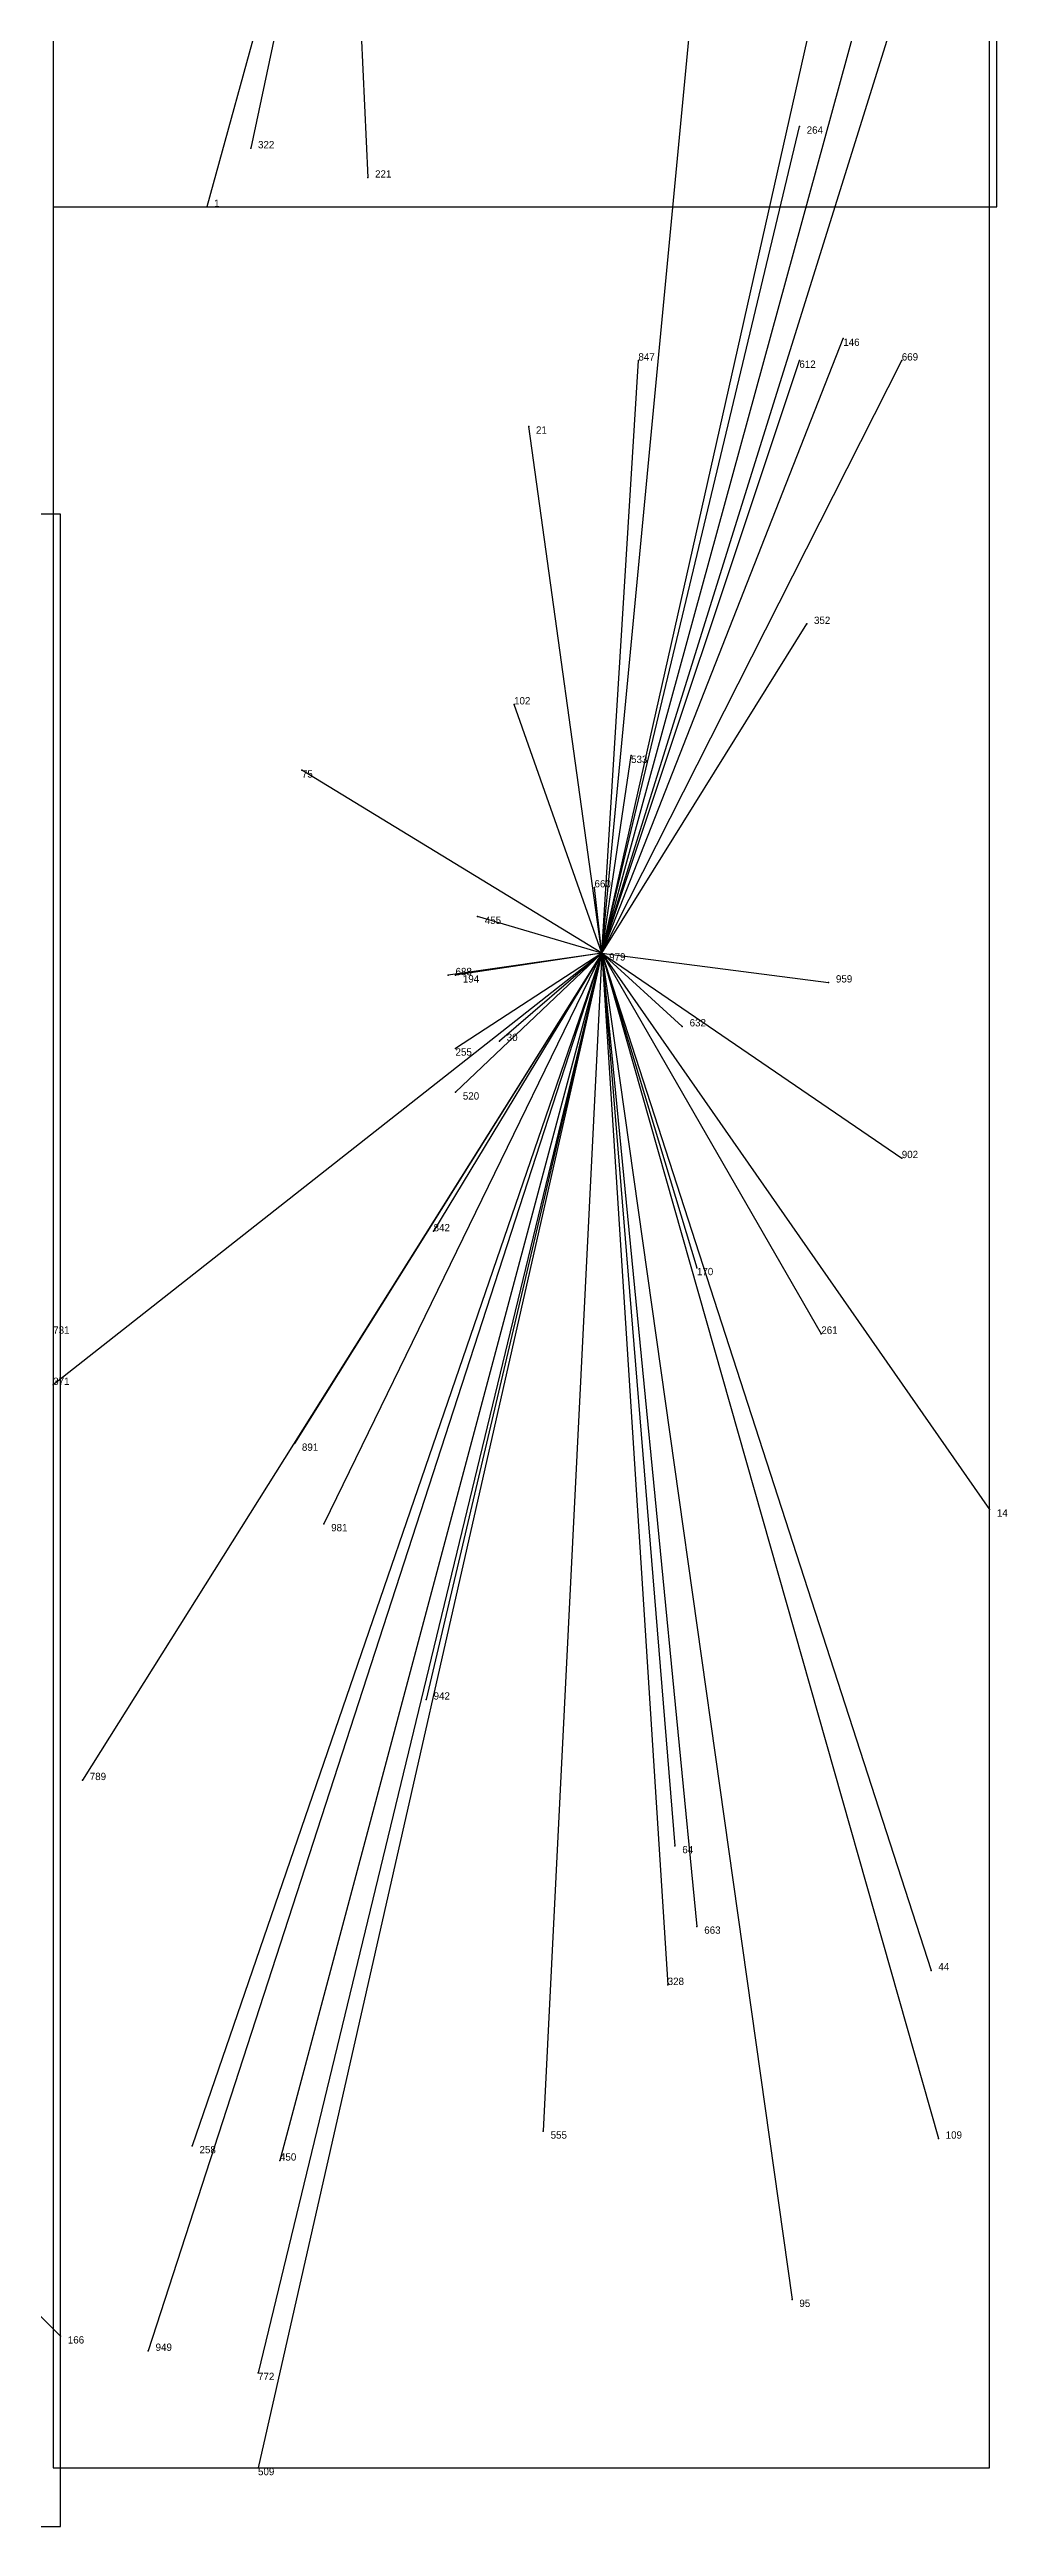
# Model space of a CAD drawing. Extents: x 0 to 1, y 0 to 1.
# Drawn here: x 0.8705 to 1.0014, y 0.002 to 0.3405 of the extents above; entities that cross this region are included whole.
import ezdxf

# ---------------------------------------------------------------- set-up
doc = ezdxf.new("R2010")
doc.units = 0
for name, color, linetype in [('Clients', 3, 'CONTINUOUS'), ('Facilities', 3, 'CONTINUOUS'), ('Facilities_lines', 3, 'CONTINUOUS'), ('Min_max_boxes', 1, 'CONTINUOUS'), ('Normals', 1, 'CONTINUOUS'), ('Source_points', 5, 'CONTINUOUS'), ('Text', 3, 'CONTINUOUS')]:
    doc.layers.add(name, color=color, linetype=linetype)

msp = doc.modelspace()

# ---------------------------------------------------------------- linework, layer by layer
at = {"layer": 'Clients', "color": 5}
for p in [(0.973, 0.33), (0.898, 0.327), (0.914, 0.323), (0.892, 0.319), (0.951, 0.298), (0.973, 0.298), (0.979, 0.301), (0.987, 0.298), (0.936, 0.289), (0.974, 0.262), (0.934, 0.251), (0.95, 0.244), (0.905, 0.242), (0.945, 0.226), (0.929, 0.222), (0.925, 0.214), (0.926, 0.214), (0.977, 0.213), (0.957, 0.207), (0.926, 0.204), (0.932, 0.205), (0.926, 0.198), (0.987, 0.189), (0.923, 0.179), (0.959, 0.174), (0.976, 0.165), (0.871, 0.158), (0.904, 0.15), (0.908, 0.139), (0.999, 0.141), (0.922, 0.115), (0.875, 0.104), (0.956, 0.095), (0.959, 0.084), (0.991, 0.078), (0.955, 0.076), (0.938, 0.056), (0.992, 0.055), (0.89, 0.054), (0.902, 0.052), (0.972, 0.033), (0.872, 0.028), (0.884, 0.026), (0.899, 0.023), (0.899, 0.01)]:
    msp.add_point(p, dxfattribs=at)
at = {"layer": 'Facilities', "color": 3}
msp.add_point((0.946, 0.217), dxfattribs=at)
at = {"layer": 'Facilities_lines', "color": 3}
for p, q in [((0.946, 0.217), (0.991, 0.417)), ((0.946, 0.217), (0.995, 0.396)), ((0.911, 0.388), (0.892, 0.319)), ((0.911, 0.388), (0.898, 0.327)), ((0.911, 0.388), (0.914, 0.323)), ((0.946, 0.217), (0.96, 0.364)), ((0.946, 0.217), (0.991, 0.361)), ((0.946, 0.217), (0.973, 0.33)), ((0.946, 0.217), (0.979, 0.301)), ((0.946, 0.217), (0.973, 0.298)), ((0.946, 0.217), (0.987, 0.298)), ((0.946, 0.217), (0.951, 0.298)), ((0.946, 0.217), (0.936, 0.289)), ((0.946, 0.217), (0.974, 0.262)), ((0.946, 0.217), (0.934, 0.251)), ((0.946, 0.217), (0.95, 0.244)), ((0.946, 0.217), (0.905, 0.242)), ((0.946, 0.217), (0.945, 0.226)), ((0.946, 0.217), (0.929, 0.222)), ((0.946, 0.217), (0.871, 0.158)), ((0.946, 0.217), (0.875, 0.104)), ((0.946, 0.217), (0.884, 0.026)), ((0.946, 0.217), (0.89, 0.054)), ((0.946, 0.217), (0.899, 0.01)), ((0.946, 0.217), (0.899, 0.023)), ((0.946, 0.217), (0.902, 0.052)), ((0.946, 0.217), (0.904, 0.15)), ((0.946, 0.217), (0.908, 0.139)), ((0.946, 0.217), (0.922, 0.115)), ((0.946, 0.217), (0.923, 0.179)), ((0.946, 0.217), (0.925, 0.214)), ((0.946, 0.217), (0.926, 0.214)), ((0.946, 0.217), (0.926, 0.204)), ((0.946, 0.217), (0.926, 0.198)), ((0.946, 0.217), (0.932, 0.205)), ((0.946, 0.217), (0.938, 0.056)), ((0.946, 0.217), (0.999, 0.141)), ((0.946, 0.217), (0.991, 0.078)), ((0.946, 0.217), (0.956, 0.095)), ((0.946, 0.217), (0.972, 0.033)), ((0.946, 0.217), (0.992, 0.055)), ((0.946, 0.217), (0.959, 0.174)), ((0.946, 0.217), (0.976, 0.165)), ((0.946, 0.217), (0.955, 0.076)), ((0.946, 0.217), (0.957, 0.207)), ((0.946, 0.217), (0.959, 0.084)), ((0.946, 0.217), (0.987, 0.189)), ((0.946, 0.217), (0.977, 0.213)), ((0.783, 0.117), (0.872, 0.028))]:
    msp.add_line(p, q, dxfattribs=at)
at = {"layer": 'Min_max_boxes', "color": 1}
for p, q in [((0.871, 0.565), (0.871, 0.319)), ((0.871, 0.565), (0.871, 0.319)), ((1, 0.319), (1, 0.565)), ((1, 0.319), (1, 0.565)), ((0.871, 0.417), (0.871, 0.01)), ((0.871, 0.417), (0.871, 0.01)), ((0.999, 0.01), (0.999, 0.417)), ((0.999, 0.01), (0.999, 0.417)), ((0.871, 0.319), (1, 0.319)), ((0.871, 0.319), (1, 0.319)), ((0.871, 0.319), (0.871, 0.319)), ((1, 0.319), (1, 0.319)), ((0.872, 0.277), (0.739, 0.277)), ((0.872, 0.277), (0.739, 0.277)), ((0.872, 0.002), (0.872, 0.277)), ((0.872, 0.002), (0.872, 0.277)), ((0.872, 0.277), (0.872, 0.277)), ((0.871, 0.01), (0.999, 0.01)), ((0.871, 0.01), (0.999, 0.01)), ((0.871, 0.01), (0.871, 0.01)), ((0.999, 0.01), (0.999, 0.01)), ((0.739, 0.002), (0.872, 0.002)), ((0.739, 0.002), (0.872, 0.002)), ((0.872, 0.002), (0.872, 0.002))]:
    msp.add_line(p, q, dxfattribs=at)
at = {"layer": 'Normals', "color": 1}
for p, q in [((0.973, 0.33), (0.973, 0.33, 0.1)), ((0.898, 0.327), (0.898, 0.327, 0.1)), ((0.914, 0.323), (0.914, 0.323, 0.1)), ((0.892, 0.319), (0.892, 0.319, 0.1)), ((0.951, 0.298), (0.951, 0.298, 0.1)), ((0.973, 0.298), (0.973, 0.298, 0.1)), ((0.979, 0.301), (0.979, 0.301, 0.1)), ((0.987, 0.298), (0.987, 0.298, 0.1)), ((0.936, 0.289), (0.936, 0.289, 0.1)), ((0.974, 0.262), (0.974, 0.262, 0.1)), ((0.934, 0.251), (0.934, 0.251, 0.1)), ((0.95, 0.244), (0.95, 0.244, 0.1)), ((0.905, 0.242), (0.905, 0.242, 0.1)), ((0.945, 0.226), (0.945, 0.226, 0.1)), ((0.929, 0.222), (0.929, 0.222, 0.1)), ((0.946, 0.217), (0.946, 0.217, 0.1)), ((0.925, 0.214), (0.925, 0.214, 0.1)), ((0.926, 0.214), (0.926, 0.214, 0.1)), ((0.977, 0.213), (0.977, 0.213, 0.1)), ((0.957, 0.207), (0.957, 0.207, 0.1)), ((0.926, 0.204), (0.926, 0.204, 0.1)), ((0.932, 0.205), (0.932, 0.205, 0.1)), ((0.926, 0.198), (0.926, 0.198, 0.1)), ((0.987, 0.189), (0.987, 0.189, 0.1)), ((0.923, 0.179), (0.923, 0.179, 0.1)), ((0.959, 0.174), (0.959, 0.174, 0.1)), ((0.976, 0.165), (0.976, 0.165, 0.1)), ((0.871, 0.158), (0.871, 0.158, 0.1)), ((0.904, 0.15), (0.904, 0.15, 0.1)), ((0.908, 0.139), (0.908, 0.139, 0.1)), ((0.999, 0.141), (0.999, 0.141, 0.1)), ((0.922, 0.115), (0.922, 0.115, 0.1)), ((0.875, 0.104), (0.875, 0.104, 0.1)), ((0.956, 0.095), (0.956, 0.095, 0.1)), ((0.959, 0.084), (0.959, 0.084, 0.1)), ((0.991, 0.078), (0.991, 0.078, 0.1)), ((0.955, 0.076), (0.955, 0.076, 0.1)), ((0.938, 0.056), (0.938, 0.056, 0.1)), ((0.992, 0.055), (0.992, 0.055, 0.1)), ((0.89, 0.054), (0.89, 0.054, 0.1)), ((0.902, 0.052), (0.902, 0.052, 0.1)), ((0.972, 0.033), (0.972, 0.033, 0.1)), ((0.872, 0.028), (0.872, 0.028, 0.1)), ((0.884, 0.026), (0.884, 0.026, 0.1)), ((0.899, 0.023), (0.899, 0.023, 0.1)), ((0.899, 0.01), (0.899, 0.01, 0.1))]:
    msp.add_line(p, q, dxfattribs=at)
at = {"layer": 'Source_points', "color": 5}
for p in [(0.973, 0.33), (0.898, 0.327), (0.914, 0.323), (0.892, 0.319), (0.951, 0.298), (0.973, 0.298), (0.979, 0.301), (0.987, 0.298), (0.936, 0.289), (0.974, 0.262), (0.934, 0.251), (0.95, 0.244), (0.905, 0.242), (0.945, 0.226), (0.929, 0.222), (0.946, 0.217), (0.925, 0.214), (0.926, 0.214), (0.977, 0.213), (0.957, 0.207), (0.926, 0.204), (0.932, 0.205), (0.926, 0.198), (0.987, 0.189), (0.923, 0.179), (0.959, 0.174), (0.976, 0.165), (0.871, 0.158), (0.904, 0.15), (0.908, 0.139), (0.999, 0.141), (0.922, 0.115), (0.875, 0.104), (0.956, 0.095), (0.959, 0.084), (0.991, 0.078), (0.955, 0.076), (0.938, 0.056), (0.992, 0.055), (0.89, 0.054), (0.902, 0.052), (0.972, 0.033), (0.872, 0.028), (0.884, 0.026), (0.899, 0.023), (0.899, 0.01)]:
    msp.add_point(p, dxfattribs=at)

# ---------------------------------------------------------------- texts
at = {"layer": 'Text', "color": 3}
for s, p in [('264', (0.974, 0.329)), ('322', (0.899, 0.327)), ('221', (0.915, 0.323)), ('1', (0.893, 0.319)), ('847', (0.951, 0.298)), ('612', (0.973, 0.297)), ('146', (0.979, 0.3)), ('669', (0.987, 0.298)), ('21', (0.937, 0.288)), ('352', (0.975, 0.262)), ('102', (0.934, 0.251)), ('533', (0.95, 0.243)), ('75', (0.905, 0.241)), ('660', (0.945, 0.226)), ('455', (0.93, 0.221)), ('979', (0.947, 0.216)), ('688', (0.926, 0.214)), ('194', (0.927, 0.213)), ('959', (0.978, 0.213)), ('632', (0.958, 0.207)), ('255', (0.926, 0.203)), ('30', (0.933, 0.205)), ('520', (0.927, 0.197)), ('902', (0.987, 0.189)), ('842', (0.923, 0.179)), ('170', (0.959, 0.173)), ('731', (0.871, 0.165)), ('261', (0.976, 0.165)), ('371', (0.871, 0.158)), ('891', (0.905, 0.149)), ('981', (0.909, 0.138)), ('14', (1, 0.14)), ('942', (0.923, 0.115)), ('789', (0.876, 0.104)), ('64', (0.957, 0.094)), ('663', (0.96, 0.083)), ('44', (0.992, 0.078)), ('328', (0.955, 0.076)), ('555', (0.939, 0.055)), ('109', (0.993, 0.055)), ('258', (0.891, 0.053)), ('450', (0.902, 0.052)), ('95', (0.973, 0.032)), ('166', (0.873, 0.027)), ('949', (0.885, 0.026)), ('772', (0.899, 0.022)), ('509', (0.899, 0.009))]:
    msp.add_text(s, height=0.001, dxfattribs=at).set_placement(p)

doc.saveas('drawing.dxf')
